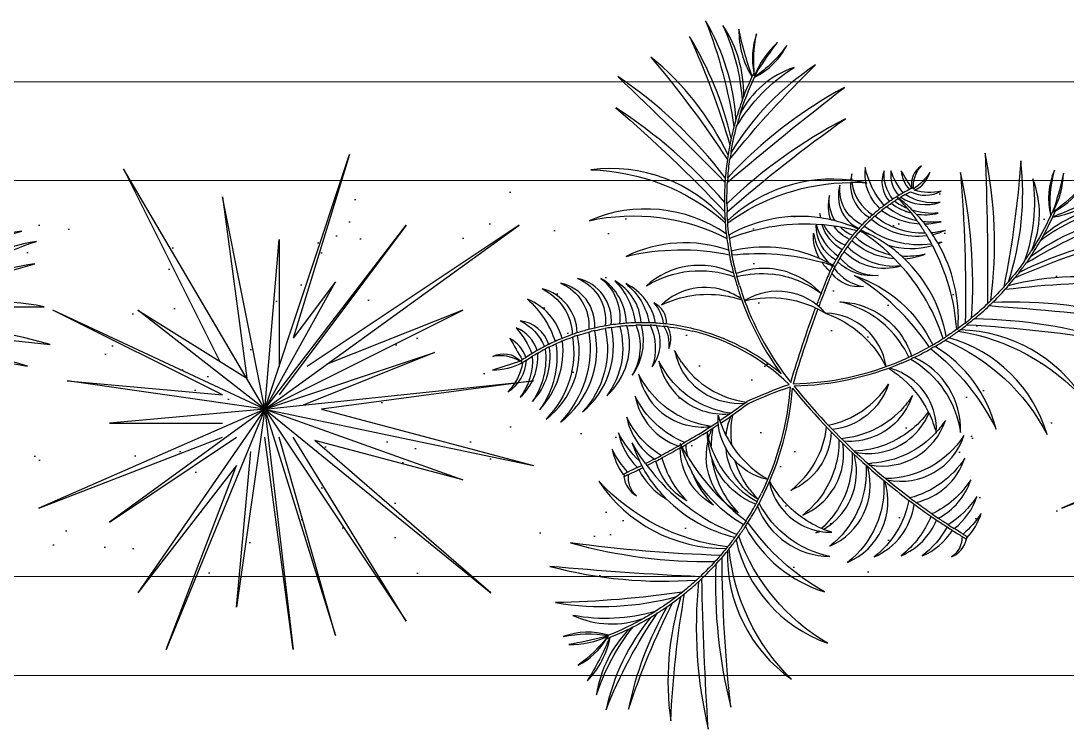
# Model space of a CAD drawing. Header units: millimetres. Extents: x 224.49 to 232.8, y 170.44 to 178.39.
# Drawn here: x 225.408 to 226.466, y 171.883 to 172.598 of the extents above; entities that cross this region are included whole.
import ezdxf

# ---------------------------------------------------------------- set-up
doc = ezdxf.new("R2010")
doc.units = ezdxf.units.MM
doc.layers.add('PRATO_erba', color=7, linetype='Continuous', true_color=0xa1c4ab)
doc.layers.add('PROIEZIONI', color=145, linetype='Continuous', lineweight=13)
doc.layers.add('VEGETAZIONE', color=94, linetype='Continuous')

msp = doc.modelspace()

# ---------------------------------------------------------------- hatches: boundary and pattern name
at = {"layer": 'PRATO_erba'}
h = msp.add_hatch(dxfattribs=at)
h.set_pattern_fill('AR-SAND', color=256, scale=0.003, angle=-90, style=0)
h.set_pattern_definition([(307.5, (224.75707, 172.43687), (0.146824, 0.0048), [0, -0.115824, 0, -0.12954, 0, -0.123825]), (277.5, (224.75707, 172.43687), (0.2150475, -0.134857), [0, -0.062484, 0, -0.104394, 0, -0.040005]), (237.5, (224.75707, 172.5306), (0.000431, -0.2372977), [0, -0.0381, 0, -0.13716, 0, -0.17907]), (227.5, (224.75707, 172.5306), (0.066879, -0.229067), [0, -0.01905, 0, -0.089916, 0, -0.10287])])
h.paths.add_polyline_path([(229.7871, 172.0369), (229.7871, 172.4369), (224.7571, 172.4369), (224.7571, 172.0369)])

# ---------------------------------------------------------------- linework, layer by layer
at = {"layer": 'PROIEZIONI'}
for p, q in [((224.6571, 172.5369), (229.8871, 172.5369)), ((224.7571, 172.4369), (229.7871, 172.4369)), ((224.7571, 172.0369), (229.7871, 172.0369)), ((224.6571, 171.9369), (229.8871, 171.9369))]:
    msp.add_line(p, q, dxfattribs=at)
at = {"layer": 'VEGETAZIONE'}
for p, q in [((225.6549, 172.2061), (225.7406, 172.4633)), ((225.7406, 172.4633), (225.6835, 172.2776)), ((225.6549, 172.2061), (225.512, 172.449)), ((225.512, 172.449), (225.6094, 172.2542)), ((225.6549, 172.2061), (225.612, 172.4204)), ((225.612, 172.4204), (225.6366, 172.2372)), ((225.6549, 172.2061), (225.9121, 172.3919)), ((225.6549, 172.2061), (225.7978, 172.3919)), ((225.7978, 172.3919), (225.6692, 172.2204)), ((225.9121, 172.3919), (225.6978, 172.249)), ((225.6549, 172.2061), (225.6692, 172.3776)), ((225.6692, 172.3776), (225.6692, 172.249)), ((225.6549, 172.2061), (225.7263, 172.3347)), ((225.7263, 172.3347), (225.6835, 172.2776)), ((225.6549, 172.2061), (225.4406, 172.3061)), ((225.4406, 172.3061), (225.4406, 172.3061)), ((225.612, 172.2204), (225.4406, 172.3061)), ((225.6549, 172.2061), (225.5263, 172.3061)), ((225.5263, 172.3061), (225.6366, 172.2372)), ((225.6549, 172.2061), (225.8549, 172.3061)), ((225.8549, 172.3061), (225.717, 172.251)), ((225.6549, 172.2061), (225.8263, 172.2633)), ((225.8263, 172.2633), (225.6937, 172.2102)), ((225.6549, 172.2061), (225.4549, 172.2347)), ((225.4549, 172.2347), (225.612, 172.2204)), ((225.6549, 172.2061), (225.9264, 172.2347)), ((225.9264, 172.2347), (225.712, 172.2061)), ((225.6549, 172.2061), (225.4263, 172.1061)), ((225.6549, 172.2061), (225.4977, 172.1918)), ((225.6549, 172.2061), (225.4977, 172.0918)), ((225.6549, 172.2061), (225.5263, 172.0204)), ((225.6549, 172.2061), (225.5549, 171.9632)), ((225.6549, 172.2061), (225.6263, 172.0061)), ((225.6549, 172.2061), (225.8835, 172.0204)), ((225.6549, 172.2061), (225.8549, 172.1347)), ((225.6549, 172.2061), (225.7263, 171.9775)), ((225.6549, 172.2061), (225.9264, 172.149)), ((225.6549, 172.2061), (225.7978, 171.9918)), ((225.6549, 172.2061), (225.6835, 171.9632)), ((225.712, 172.2061), (225.9264, 172.149)), ((226.6894, 172.2061), (226.4608, 172.1061)), ((225.4977, 172.1918), (225.612, 172.1918)), ((225.4263, 172.1061), (225.612, 172.1776)), ((225.4977, 172.0918), (225.6263, 172.1776)), ((225.6835, 171.9632), (225.6549, 172.1776)), ((225.7263, 171.9775), (225.6692, 172.1776)), ((225.7978, 171.9918), (225.6835, 172.1776)), ((225.8549, 172.1347), (225.7055, 172.1745)), ((225.8835, 172.0204), (225.7055, 172.1745)), ((226.4608, 172.1061), (226.6465, 172.1776)), ((225.6263, 172.0061), (225.6406, 172.1633)), ((225.6263, 172.149), (225.5263, 172.0204)), ((225.5549, 171.9632), (225.6263, 172.149))]:
    msp.add_line(p, q, dxfattribs=at)
for points in [[(226.2985, 172.2524, 0.008761), (226.308, 172.2566, -0.228296), (226.3582, 172.1825, 0.30667), (226.3114, 172.2582, 0.016073), (226.3282, 172.267, -0.111271), (226.3942, 172.1859, 0.196953), (226.3325, 172.2694, 0.010075), (226.3427, 172.2756, -0.174181), (226.4459, 172.1804, 0.2582), (226.3465, 172.2781, 0.009787), (226.356, 172.2847, -0.175168), (226.484, 172.2148, 0.249628), (226.3582, 172.2862, 0.007062), (226.3648, 172.2913, -0.026555), (226.5157, 172.2745, 0.070199), (226.3724, 172.2973, 0.016905), (226.3873, 172.3106, -0.011876), (226.5388, 172.296, 0.083846), (226.3905, 172.3137, 0.015718), (226.4034, 172.3271, -0.031946), (226.5326, 172.3344, 0.11194), (226.4065, 172.3307, 0.008888), (226.4133, 172.3387, -0.036883), (226.5231, 172.3777, 0.081452), (226.4174, 172.344, 0.009879), (226.4244, 172.3534, -0.057239), (226.5248, 172.4003, 0.118477), (226.4289, 172.3599, 0.017265), (226.4397, 172.3772, -0.090095), (226.5102, 172.4107, 0.156383), (226.4418, 172.381, 0.018041), (226.4515, 172.4, 0.144632), (226.4966, 172.4208, -0.03724), (226.4516, 172.4004, 0.005673), (226.4544, 172.4065, 0.137026), (226.4826, 172.4337, -0.07322), (226.4517, 172.4051, 0.11371), (226.4625, 172.4445, -0.016598), (226.4533, 172.4102, -0.007537), (226.4497, 172.4022, -0.091874), (226.4532, 172.4474, 0.164846), (226.4495, 172.4017, -0.034164), (226.4303, 172.3666, 0.198599), (226.4314, 172.4387, -0.116154), (226.4231, 172.356, -0.022934), (226.4067, 172.3348, 0.108995), (226.4193, 172.457, -0.031808), (226.4019, 172.3293, -0.015992), (226.389, 172.3158, 0.083632), (226.3831, 172.4646, -0.011872), (226.3856, 172.3125, -0.018411), (226.3695, 172.2982, 0.071243), (226.3582, 172.445, -0.026608), (226.363, 172.293, -0.007675), (226.3558, 172.2876, 0.145995), (226.3357, 172.3733, 0.012828), (226.3394, 172.3748, -0.011311), (226.3354, 172.3739, 0.016484), (226.33, 172.3825, 0.048154), (226.343, 172.3867, -0.044838), (226.3289, 172.3841, 0.018482), (226.3221, 172.3932, 0.057754), (226.3388, 172.3954, -0.061447), (226.3204, 172.3954, 0.017061), (226.3134, 172.4032, 0.101227), (226.3356, 172.4041, -0.102531), (226.3095, 172.4071, 0.029389), (226.2959, 172.419, -0.003222), (226.2978, 172.4201, 0.225947), (226.3377, 172.415, -0.181854), (226.3024, 172.4228, -0.008531), (226.3078, 172.4257, 0.247708), (226.3387, 172.4263, -0.143025), (226.3117, 172.4273, 0.219665), (226.3273, 172.4454, -0.099835), (226.3108, 172.4284, -0.21884), (226.3188, 172.4518, 0.315728), (226.309, 172.4291, -0.001312), (226.2983, 172.4469, 0.181035), (226.3068, 172.428, 0.00655), (226.3004, 172.4246, -0.089212), (226.2879, 172.4468, 0.223385), (226.2958, 172.4219, 0.00969), (226.2898, 172.4181, -0.181136), (226.281, 172.4468, 0.289028), (226.2865, 172.4159, 0.007628), (226.281, 172.4118, -0.125725), (226.262, 172.4502, 0.079591), (226.2624, 172.4347, 0.023263), (226.2483, 172.4372, -0.036773), (226.2483, 172.4437, 0.041452), (226.2471, 172.4373, 0.223184), (226.1227, 172.3963, -0.007675), (226.1223, 172.4053, -0.026608), (226.2418, 172.4993, 0.071243), (226.1221, 172.4136, -0.018411), (226.1226, 172.4352, -0.011872), (226.2408, 172.531, 0.083632), (226.123, 172.4399, -0.015992), (226.125, 172.4585, -0.031808), (226.2117, 172.5538, 0.108995), (226.1262, 172.4656, -0.022934), (226.1319, 172.4919, -0.116154), (226.19, 172.5513, 0.198599), (226.1354, 172.5042, -0.034164), (226.15, 172.5414, 0.164846), (226.1826, 172.5736, -0.091874), (226.1502, 172.5419, -0.005552), (226.153, 172.5477, -0.016458), (226.1732, 172.5765, 0.11371), (226.1499, 172.5429, -0.07322), (226.152, 172.5851, 0.137372), (226.1493, 172.5458, 0.003388), (226.1476, 172.5422, -0.03724), (226.1342, 172.5898, 0.144632), (226.1474, 172.5418, 0.018041), (226.139, 172.5222, 0.156383), (226.1179, 172.5937, -0.090095), (226.1375, 172.5182, 0.017265), (226.1312, 172.4988, 0.118477), (226.1005, 172.5983, -0.057239), (226.1291, 172.4912, 0.009879), (226.1264, 172.4798, 0.081452), (226.0842, 172.5824, -0.036883), (226.125, 172.4732, 0.008888), (226.1232, 172.4629, 0.11194), (226.045, 172.5618, -0.031946), (226.1225, 172.4582, 0.015718), (226.1204, 172.4397, 0.083846), (226.0116, 172.542, -0.011876), (226.1201, 172.4352, 0.016905), (226.1195, 172.4153, 0.070199), (226.0099, 172.5104, -0.026555), (226.1197, 172.4056, 0.007062), (226.1202, 172.3973, 0.249628), (225.9846, 172.4478, -0.175168), (226.1203, 172.3946, 0.009787), (226.1214, 172.3831, 0.2582), (225.9827, 172.3964, -0.174181), (226.122, 172.3786, 0.010075), (226.1238, 172.3668, 0.196953), (226.0201, 172.3604, -0.111271), (226.1246, 172.362, 0.016073), (226.1287, 172.3434, 0.30667), (226.0406, 172.3306, -0.228296), (226.1297, 172.3398, 0.008761), (226.1326, 172.3299, 0.022939)], [(226.1476, 172.5422, 0.000378), (226.1474, 172.5418, 0.34205)], [(226.1493, 172.5458, 0.010189), (226.1499, 172.5429, -0.07322)], [(226.1502, 172.5419, 0.000462), (226.15, 172.5414, -0.017284)], [(226.139, 172.5222, 0.003648), (226.1375, 172.5182, 0.34205)], [(226.1312, 172.4988, 0.006714), (226.1291, 172.4912, 0.34205)], [(226.1354, 172.5042, 0.010919), (226.1319, 172.4919, -0.017284)], [(226.1264, 172.4798, 0.005709), (226.125, 172.4732, 0.34205)], [(226.1262, 172.4656, 0.006188), (226.125, 172.4585, -0.017284)], [(226.1232, 172.4629, 0.004036), (226.1225, 172.4582, 0.34205)], [(226.1204, 172.4397, 0.003791), (226.1201, 172.4352, 0.34205)], [(226.123, 172.4399, 0.004048), (226.1226, 172.4352, -0.017284)], [(226.2485, 172.435, 0.001867), (226.2469, 172.435, 0.175567)], [(226.2471, 172.4373, -0.001977), (226.2483, 172.4372, 0.0174)], [(226.2624, 172.4347, -0.001729), (226.2634, 172.4344, 0.001174), (226.2624, 172.4345, 0.175567)], [(226.3024, 172.4228, 0.007421), (226.2978, 172.4201)], [(226.1195, 172.4153, 0.008209), (226.1197, 172.4056, 0.34205)], [(226.1221, 172.4136, 0.007125), (226.1223, 172.4053, -0.017284)], [(226.2917, 172.4163, 0.005519), (226.2884, 172.4141)], [(226.2959, 172.419, 0.002558), (226.2946, 172.4199, -0.001751), (226.2956, 172.4188)], [(226.2716, 172.401, 0.006328), (226.2682, 172.398)], [(226.2834, 172.4105, 0.0086), (226.2785, 172.4068)], [(226.3043, 172.4091, -0.007156), (226.3082, 172.4043)], [(226.3134, 172.4032, 0.00889), (226.3095, 172.4071, -0.001751)], [(226.4495, 172.4017, 0.000462), (226.4497, 172.4022, 0.296259)], [(226.4516, 172.4004, -0.000378), (226.4515, 172.4, 0.086941)], [(226.4517, 172.4051, 0.002523), (226.4533, 172.4102, -0.11371)], [(226.4544, 172.4065, -0.010528), (226.4517, 172.4051, 0.07322)], [(226.1202, 172.3973, 0.002276), (226.1203, 172.3946, 0.34205)], [(226.1227, 172.3963, 0.001743), (226.1229, 172.3943, -0.017284)], [(226.22, 172.3921, 0.002128), (226.2183, 172.3923, 0.15929)], [(226.2369, 172.3899, 0.007874), (226.2304, 172.3909, 0.15929)], [(226.261, 172.391, 0.007913), (226.2571, 172.3868, 0.002294)], [(226.3142, 172.3964, -0.004325), (226.3164, 172.3934)], [(226.3221, 172.3932, 0.004534), (226.3204, 172.3954, -0.001751)], [(225.3387, 172.3524, -0.090095), (225.4092, 172.3859, 0.156383), (225.3408, 172.3561, 0.018041)], [(226.1214, 172.3831, 0.003859), (226.122, 172.3786, 0.34205)], [(226.1241, 172.3819, 0.003104), (226.1246, 172.3783, -0.017284)], [(226.2516, 172.3804, 0.007554), (226.2482, 172.3762)], [(226.2571, 172.3868, 0.002294), (226.2561, 172.3856, 0.007554)], [(226.2673, 172.3822, 0.019311), (226.2571, 172.3868, 0.255482)], [(226.2842, 172.3721, 0.034379), (226.2673, 172.3822, 0.010152), (226.2592, 172.3847, -0.043508)], [(226.3227, 172.3837, -0.003128), (226.3241, 172.3815)], [(226.33, 172.3825, 0.003123), (226.3289, 172.3841, -0.001751)], [(226.4418, 172.381, -0.003648), (226.4397, 172.3772, 0.086941)], [(225.3235, 172.3286, -0.057239), (225.4239, 172.3755, 0.118477), (225.328, 172.3351, 0.017265)], [(226.3408, 172.2774, 0.115228), (226.2915, 172.358, -0.165702), (226.2482, 172.3762, 0.010075), (226.244, 172.3704, 0.223516), (226.2973, 172.3509, -0.274752), (226.2977, 172.3505, -0.277747), (226.2405, 172.3654, 0.010686), (226.2364, 172.3589, 0.235094), (226.2749, 172.3411, -0.227839), (226.2341, 172.3549, 0.007496), (226.2315, 172.3502), (226.2314, 172.35, 0.002637), (226.2305, 172.3484, 0.198541), (226.2603, 172.3298, -0.273693), (226.2281, 172.3434, 0.001461), (226.2256, 172.3372, -0.133271)], [(226.244, 172.3704, 0.008533), (226.2405, 172.3654)], [(226.329, 172.3728, -0.00192), (226.3298, 172.3713)], [(226.3357, 172.3733, 0.001072), (226.3354, 172.3739, -0.001751)], [(226.1238, 172.3668, 0.004157), (226.1246, 172.362, 0.34205)], [(226.1265, 172.366, 0.003647), (226.1272, 172.3618, -0.017284)], [(226.1272, 172.3618, -0.096704), (226.218, 172.3544, 0.065237), (226.2263, 172.3455, 0.000419), (226.2261, 172.3452), (226.2261, 172.3451, 0.001663), (226.2232, 172.338, 0.085344)], [(226.1852, 172.3439, 0.174599), (226.1314, 172.3431, -0.016348), (226.1272, 172.3618, -0.096704)], [(226.2155, 172.3585, -0.018916), (226.2248, 172.354, 0.004427)], [(226.2364, 172.3589, 0.006543), (226.2341, 172.3549)], [(226.2873, 172.3621, -0.007097), (226.2915, 172.358)], [(226.3015, 172.358, 0.006456), (226.2988, 172.3605, 0.010152)], [(226.4231, 172.356, 0.010919), (226.4303, 172.3666, 0.296259)], [(226.4289, 172.3599, -0.006714), (226.4244, 172.3534, 0.086941)], [(225.3123, 172.3139, -0.036883), (225.4222, 172.3528, 0.081452), (225.3165, 172.3192, 0.009879)], [(226.2272, 172.3516, 0.010093), (226.218, 172.3544, 0.111381)], [(226.2287, 172.3503, 0.007542), (226.2263, 172.3455)], [(226.2305, 172.3484, 0.006612), (226.2284, 172.3441, 0.000167), (226.2281, 172.3434)], [(226.2293, 172.3514, -0.004103), (226.2312, 172.3503, 0.002389), (226.2291, 172.351, 0.111381)], [(226.0889, 172.287, 0.032904), (226.061, 172.2921, 0.317856), (226.048, 172.3133, -0.182485), (226.0575, 172.2924, 0.008732), (226.05, 172.293, 0.237757), (226.0197, 172.333, -0.181755), (226.0435, 172.2933, 0.009722), (226.0352, 172.2934, 0.260759), (226.0086, 172.3356, -0.17378), (226.0293, 172.2933, 0.010192), (226.0205, 172.2928, 0.252617), (225.9947, 172.3382, -0.260535), (226.0135, 172.2922, 0.009886), (226.0051, 172.2911, 0.378858), (225.9709, 172.3381, -0.346761), (225.9988, 172.2901, 0.012354), (225.9884, 172.2879, 0.373521), (225.9538, 172.3333, -0.326048), (225.9824, 172.2865, 0.014119), (225.9707, 172.2831, 0.339397), (225.9351, 172.3276, -0.281611), (225.9657, 172.2814, 0.012773), (225.9554, 172.2775, 0.238874), (225.9204, 172.3171, -0.126845), (225.9485, 172.2745, 0.008463), (225.9419, 172.2714, 0.290901), (225.9129, 172.2954, -0.182356), (225.9377, 172.2693, 0.009727), (225.9303, 172.2653, 0.225145), (225.9089, 172.2882, -0.089929), (225.9248, 172.262, 0.008098), (225.9189, 172.2583, 0.181535), (225.9027, 172.2775, -0.001325), (225.9151, 172.2558, 0.002449), (225.9134, 172.2546, 0.34205)], [(226.1287, 172.3434, 0.003177), (226.1297, 172.3398, 0.34205)], [(226.1314, 172.3431, 0.002616), (226.1322, 172.3402, -0.017284)], [(226.1348, 172.3311, -0.008097), (226.1322, 172.3402, -0.087635), (226.168, 172.3423)], [(226.1852, 172.3439, -0.126631), (226.2182, 172.3221, 0.13356), (226.168, 172.3423, 0.223815)], [(226.2256, 172.3372, 0.003303), (226.22, 172.3231), (226.2199, 172.3227, 0.003031), (226.2149, 172.3098)], [(226.2232, 172.338, 0.003276), (226.2177, 172.3241), (226.2175, 172.3237, 0.000136), (226.2173, 172.3231)], [(226.2743, 172.3032, -0.180095), (226.3087, 172.2597, 0.017102), (226.3265, 172.2689, 0.111381), (226.2508, 172.3411, -0.201249), (226.3302, 172.271, 0.010644), (226.3408, 172.2774, 0.115228)], [(226.4174, 172.344, -0.005709), (226.4133, 172.3387, 0.086941)], [(226.1237, 172.3244, 0.294809), (226.0558, 172.3113, -0.150745), (226.1187, 172.3209, 0.100395)], [(226.1326, 172.3299, 0.011195), (226.1367, 172.3173, 0.34205)], [(226.1348, 172.3311, 0.01382), (226.14, 172.3157, -0.017284)], [(226.4019, 172.3293, 0.006188), (226.4067, 172.3348, 0.296259)], [(226.4065, 172.3307, -0.004036), (226.4034, 172.3271, 0.086941)], [(226.137, 172.3165, 0.07228), (226.177, 172.2416, 0.116598), (226.0889, 172.287, 0.34205)], [(226.1187, 172.3209, -0.043602), (226.137, 172.3165)], [(226.1367, 172.3173, 0.058472), (226.1237, 172.3244, -0.195633)], [(226.1367, 172.3173, 0.000734), (226.137, 172.3165, 0.34205)], [(226.14, 172.3156, -0.198813), (226.2217, 172.303, 0.3682), (226.14, 172.3157, 0.3682)], [(226.14, 172.3157, 0.000079), (226.14, 172.3156, -0.017284)], [(226.14, 172.3156, 0.081515), (226.1867, 172.2331, -0.017284), (226.2117, 172.3084)], [(226.3856, 172.3125, 0.004048), (226.389, 172.3158, 0.296259)], [(225.3024, 172.3023, -0.031946), (225.4316, 172.3095, 0.11194), (225.3056, 172.3058, 0.008888)], [(226.214, 172.3073, 0.017381), (226.1889, 172.2317, 0.096116), (226.298, 172.2549, 0.296259)], [(226.285, 172.288, 0.137722), (226.2361, 172.3146, -0.127824), (226.2743, 172.3032)], [(226.3905, 172.3137, -0.003791), (226.3873, 172.3106, 0.086941)], [(226.283, 172.2491, 0.361519), (226.222, 172.3031), (226.2225, 172.3026, -0.193822), (226.2829, 172.249)], [(226.363, 172.293, 0.007125), (226.3695, 172.2982, 0.296259)], [(226.3724, 172.2973, -0.008209), (226.3648, 172.2913, 0.086941)], [(225.2864, 172.2858, -0.011876), (225.4379, 172.2712, 0.083846), (225.2896, 172.2889, 0.015718)], [(225.9126, 172.2544, 0.196497), (225.8855, 172.2592, -0.339351), (225.9133, 172.2547, -0.001093), (225.9134, 172.2546), (225.8851, 172.2454, 0.109533), (225.915, 172.2527, -0.000646), (225.9155, 172.253, -0.146881), (225.9006, 172.2235, 0.249702), (225.9193, 172.2556, -0.008474), (225.9253, 172.2594, -0.182999), (225.913, 172.218, 0.227209), (225.9308, 172.2627, -0.010091), (225.9383, 172.2668, -0.182927), (225.9255, 172.2138, 0.229826), (225.9425, 172.2689, -0.008605), (225.9491, 172.272, -0.199295), (225.9326, 172.2055, 0.221467), (225.9558, 172.2749, -0.01266), (225.9659, 172.2788, -0.241086), (225.9392, 172.196, 0.288134), (225.971, 172.2805, -0.014047), (225.9825, 172.2839, -0.231299), (225.9537, 172.1928, 0.289254), (225.9885, 172.2854, -0.012414), (225.9989, 172.2875, -0.248707), (225.9762, 172.2033, 0.280333), (226.0052, 172.2886, -0.010048), (226.0137, 172.2897, -0.231558), (226.0007, 172.2196, 0.285972), (226.0209, 172.2903, -0.010639), (226.03, 172.2908, -0.236286), (226.0262, 172.2402, 0.228942), (226.0356, 172.2909, -0.010354), (226.0444, 172.2908, -0.199826), (226.0465, 172.2488, 0.275871), (226.0509, 172.2905, -0.008857), (226.0584, 172.2898, -0.154321), (226.0633, 172.2674, 0.258261), (226.0619, 172.2894, -0.030774), (226.0876, 172.2848, 0.073569)], [(225.9884, 172.2879, 0.00709), (225.9824, 172.2865, 0.34205)], [(225.9885, 172.2854, 0.007289), (225.9825, 172.2839, 0.358744)], [(226.0051, 172.2911, 0.007389), (225.9988, 172.2901, 0.34205)], [(226.0052, 172.2886, 0.007547), (225.9989, 172.2875, 0.358744)], [(226.0205, 172.2928, 0.008187), (226.0135, 172.2922, 0.34205)], [(226.0209, 172.2903, 0.008521), (226.0137, 172.2897, 0.358744)], [(226.0352, 172.2934, 0.006784), (226.0293, 172.2933, 0.34205)], [(226.0356, 172.2909, 0.006573), (226.03, 172.2908, 0.358744)], [(226.05, 172.293, 0.007551), (226.0435, 172.2933, 0.34205)], [(226.0509, 172.2905, 0.007642), (226.0444, 172.2908, 0.358744)], [(226.061, 172.2921, 0.004064), (226.0575, 172.2924, 0.34205)], [(226.0619, 172.2894, 0.004076), (226.0584, 172.2898, 0.358744)], [(226.1148, 172.1944, 0.01255), (226.1424, 172.2139), (226.1427, 172.214, -0.023023), (226.1849, 172.231, 0.13279), (226.0876, 172.2848, 0.358744)], [(226.3061, 172.2585, 0.088511), (226.285, 172.288, -0.078713)], [(226.3541, 172.2864, 0.001743), (226.3558, 172.2876, 0.296259)], [(226.3582, 172.2862, -0.002276), (226.356, 172.2847, 0.086941)], [(225.9554, 172.2775, 0.008676), (225.9485, 172.2745, 0.34205)], [(225.9558, 172.2749, 0.008601), (225.9491, 172.272, 0.358744)], [(225.9707, 172.2831, 0.006196), (225.9657, 172.2814, 0.34205)], [(225.971, 172.2805, 0.006309), (225.9659, 172.2788, 0.358744)], [(226.3408, 172.2774, 0.003104), (226.3439, 172.2794, 0.296259)], [(226.3465, 172.2781, -0.003859), (226.3427, 172.2756, 0.086941)], [(225.2639, 172.2664, -0.026555), (225.4147, 172.2496, 0.070199), (225.2715, 172.2725, 0.016905)], [(225.9303, 172.2653, 0.007423), (225.9248, 172.262, 0.34205)], [(225.9419, 172.2714, 0.005521), (225.9377, 172.2693, 0.34205)], [(225.9425, 172.2689, 0.005504), (225.9383, 172.2668, 0.358744)], [(226.0762, 172.2536, -0.036015), (226.0692, 172.2654, 0.068238), (226.0752, 172.2482, 0.047136)], [(226.3265, 172.2689, 0.003647), (226.3302, 172.271, 0.296259)], [(226.3325, 172.2694, -0.004157), (226.3282, 172.267, 0.086941)], [(225.915, 172.2527, 0.027335), (225.9134, 172.2546, -0.217634)], [(225.9189, 172.2583, 0.00522), (225.9151, 172.2558, 0.34205)], [(225.9193, 172.2556, 0.005357), (225.9155, 172.253, 0.358744)], [(225.9308, 172.2627, 0.007412), (225.9253, 172.2594, 0.358744)], [(226.0738, 172.2269, -0.091), (226.0533, 172.2546, 0.163378), (226.0745, 172.2176, 0.047115)], [(226.0762, 172.2536, 0.209929), (226.1414, 172.2131, 0.247818)], [(226.2985, 172.2524, -0.094945), (226.1899, 172.2292, 0.041167), (226.2666, 172.1493, 0.086941)], [(226.298, 172.2549, 0.007571), (226.3061, 172.2585, 0.088511)], [(226.3061, 172.2585, 0.002388), (226.3087, 172.2597, 0.296259)], [(226.3114, 172.2582, -0.003177), (226.308, 172.2566, 0.086941)], [(226.1395, 172.2117, -0.301093), (226.0752, 172.2482, 0.247818)], [(226.2629, 172.1459, -0.239912), (226.226, 172.0675, 0.377655), (226.2644, 172.1473, 0.00101), (226.2648, 172.1476, 0.007709), (226.2806, 172.134, -0.252386), (226.244, 172.0512, 0.386946), (226.2818, 172.1331, 0.011413), (226.306, 172.1139, -0.181744), (226.2709, 172.0567, 0.267567), (226.3113, 172.1101, 0.007749), (226.3283, 172.0979, -0.133418), (226.2982, 172.0579, 0.197101), (226.334, 172.094, 0.004676), (226.3446, 172.087, -0.102074), (226.3195, 172.0577, 0.152625), (226.35, 172.0835, 0.004284), (226.3599, 172.0774, -0.251353), (226.3492, 172.0567, 0.229983), (226.3644, 172.0746, -0.014727), (226.3647, 172.0759, 0.108264), (226.3792, 172.1007, -0.073333), (226.3608, 172.0798, -0.003954), (226.3518, 172.0854, 0.152286), (226.3749, 172.1179, -0.108204), (226.3458, 172.0892, -0.004457), (226.3358, 172.0958, 0.196503), (226.3686, 172.1345, -0.139054), (226.3294, 172.1002, -0.007436), (226.3131, 172.1118, 0.266584), (226.3626, 172.1565, -0.185699), (226.3071, 172.1163, -0.010962), (226.2839, 172.1346, 0.384218), (226.3617, 172.1793, -0.251822), (226.2824, 172.1358, -0.007733), (226.2666, 172.1493, 0.00108), (226.2669, 172.1497, 0.37654), (226.343, 172.1947, -0.039649), (226.3338, 172.1828, 0.290155), (226.3001, 172.2421, 0.022939)], [(226.2854, 172.2473, -0.043602), (226.3006, 172.2361, 0.294809)], [(226.3001, 172.2421, 0.058472), (226.2863, 172.2476, 0.359478)], [(226.0789, 172.1967, -0.173161), (226.0328, 172.2415, 0.285814), (226.0813, 172.1898, 0.031249)], [(226.2246, 172.1898, 0.200478), (226.2853, 172.2313, -0.295535), (226.2287, 172.1855)], [(226.3006, 172.2361, -0.096277), (226.3257, 172.2034, -0.142028), (226.2837, 172.1707, 0.058444)], [(226.0738, 172.2269, 0.155297), (226.1262, 172.2022, 0.249828)], [(226.1157, 172.1919, 0.012738), (226.1438, 172.2118, -0.023021), (226.1859, 172.2286, -0.095948), (226.1569, 172.1211)], [(226.1594, 172.1204, 0.094428), (226.1883, 172.2272, 0.040866), (226.2648, 172.1476)], [(226.0872, 172.1769, -0.003274), (226.0796, 172.1724, -0.185699), (226.0293, 172.219, 0.266584), (226.0731, 172.1687, -0.007436), (226.0556, 172.1591, -0.139054), (226.0207, 172.1978, 0.196503), (226.0487, 172.1555, -0.003728), (226.0397, 172.151, -0.030052), (226.0263, 172.172, 0.034089), (226.0336, 172.1539, -0.093143), (226.0125, 172.1821, 0.152286), (226.0316, 172.1471, -0.003954), (226.0219, 172.1425, -0.073333), (226.0061, 172.1655, 0.103416), (226.0169, 172.1402, -0.675485), (226.0178, 172.1379, 0.229983), (226.0308, 172.1183, -0.251353), (226.0226, 172.1401, 0.004284), (226.0331, 172.145, 0.154749), (226.0608, 172.1155, 0.140718), (226.1301, 172.0766, -0.010568), (226.1226, 172.0668, -0.175567), (225.9924, 172.1332, 0.25167), (226.1213, 172.0652, -0.007675), (226.1155, 172.0583, -0.026608), (225.964, 172.071, 0.071243), (226.11, 172.052, -0.018411), (226.0949, 172.0367, -0.011872), (225.9431, 172.0472, 0.083632), (226.0914, 172.0334, -0.015992), (226.0772, 172.0212, -0.031808), (225.9488, 172.0106, 0.108995), (226.0715, 172.0168, -0.022934), (226.0494, 172.0015, -0.116154), (225.9664, 171.9976, 0.198599), (226.0384, 171.9949, -0.034164), (226.0024, 171.9776, 0.164846), (225.9566, 171.9763, -0.091874), (226.0019, 171.9774, -0.004117), (225.9974, 171.9757, -0.016919), (225.9621, 171.9681, 0.11371), (226.002, 171.9768, -0.07322), (225.9718, 171.9474, 0.136761), (226.0004, 171.9741, 0.00291), (226.0036, 171.9754, -0.03724), (225.9809, 171.9315, 0.144632), (226.004, 171.9755, 0.018041), (226.0235, 171.9842, 0.156383), (225.9902, 171.9175, -0.090095), (226.0273, 171.9861, 0.017265), (226.0452, 171.9959, 0.118477), (225.9998, 171.9023, -0.057239), (226.052, 172.0001, 0.009879), (226.0617, 172.0065, 0.081452), (226.0225, 171.9028, -0.036883), (226.0672, 172.0104, 0.008888), (226.0756, 172.0168, 0.11194), (226.0653, 171.8911, -0.031946), (226.0793, 172.0197, 0.015718), (226.0934, 172.0318, 0.083846), (226.1032, 171.8828, -0.011876), (226.0967, 172.0349, 0.016905), (226.1107, 172.0491, 0.070199), (226.126, 171.9048, -0.026555), (226.1172, 172.0563, 0.007062), (226.1225, 172.0627, 0.249628), (226.1872, 171.9332, -0.175168), (226.1242, 172.0648, 0.009787), (226.1313, 172.0739, 0.2582), (226.2236, 171.9696, -0.174181), (226.134, 172.0776, 0.010075), (226.1407, 172.0874, 0.196953), (226.2208, 172.0214, -0.111271), (226.1433, 172.0916, 0.016073), (226.153, 172.1079, 0.30667), (226.2262, 172.0572, -0.228296), (226.1547, 172.1112, 0.008761), (226.1594, 172.1204, 0.022939)], [(226.1244, 172.2009, -0.204558), (226.0745, 172.2176, 0.249828)], [(226.2949, 172.1947, 0.109806), (226.3097, 172.2197, -0.050161), (226.2978, 172.2048, 0.069557)], [(226.1633, 172.1349, -0.363818), (226.1131, 172.1998, 0.196473), (226.1634, 172.1353, 0.196473)], [(226.2376, 172.1765, 0.179749), (226.2978, 172.2048, -0.347789)], [(226.2781, 172.1625, 0.246361), (226.3264, 172.2019, -0.048035), (226.3335, 172.1825, -0.195329), (226.2687, 172.1515, 0.032147)], [(226.3257, 172.2034, -0.003736), (226.3264, 172.2019, 0.294809)], [(226.0789, 172.1967, 0.075374), (226.1064, 172.1889, 0.251822)], [(226.1048, 172.1879, -0.088667), (226.0813, 172.1898, 0.251822)], [(226.2949, 172.1947, -0.229229), (226.2404, 172.1737)], [(226.1246, 172.1358, -0.129352), (226.1023, 172.1826, 0.431375), (226.1021, 172.1825, 0.119795), (226.1109, 172.1465)], [(226.2276, 172.1831, -0.290683), (226.1867, 172.124, 0.200061), (226.2229, 172.1879, 0.204545)], [(226.3335, 172.1825, -0.001903), (226.3337, 172.1817, 0.004287), (226.3338, 172.1828, 0.359478)], [(226.0731, 172.1687, 0.000772), (226.075, 172.1698), (226.0752, 172.1699)], [(226.0819, 172.1589, -0.014945), (226.0748, 172.1713, 0.056899), (226.0866, 172.1425, 0.197286)], [(226.0884, 172.1747, -0.003436), (226.0804, 172.17, 0.029333), (226.0819, 172.1589, 0.094066), (226.1414, 172.0931, 0.016631), (226.1512, 172.1099, -0.1786)], [(226.1026, 172.1732, 0.062421), (226.1011, 172.1566, -0.163076)], [(226.2199, 172.1218, 0.148044), (226.2357, 172.1748, 0.236606)], [(226.2388, 172.1717, -0.183268), (226.2295, 172.1251, 0.232701)], [(226.2506, 172.164, 0.089256), (226.2837, 172.1707, 0.239259)], [(226.0412, 172.149, 0.140523), (226.1322, 172.0795, 0.010124), (226.1389, 172.0893, -0.138829), (226.0866, 172.1425, 0.106077), (226.1085, 172.109, -0.267567), (226.0748, 172.1668, -0.007749), (226.0564, 172.1567, 0.133418), (226.0815, 172.1134, -0.197101), (226.0502, 172.1535, -0.003808), (226.041, 172.1489)], [(226.0487, 172.1555, 0.002878), (226.0556, 172.1591)], [(226.1208, 172.1668, 0.160202), (226.1367, 172.1288, 0.366572)], [(226.2463, 172.1336, 0.075449), (226.2489, 172.1621, 0.232803)], [(226.2529, 172.1379, 0.085229), (226.2506, 172.1605, 0.351414)], [(226.2523, 172.1624, 0.097476), (226.2781, 172.1625, 0.362473)], [(226.0608, 172.1155, -0.082287), (226.0336, 172.1539, 0.030096)], [(226.0397, 172.151, 0.003081), (226.0412, 172.149, 0.176085)], [(226.1081, 172.1491, 0.144874), (226.1336, 172.1013, -0.254884), (226.1011, 172.1566, -0.048866)], [(226.1081, 172.1491, -0.017782), (226.107, 172.1558)], [(226.1512, 172.1099, -0.1786), (226.1109, 172.1465, -0.008554)], [(226.1449, 172.1251, -0.086364), (226.1304, 172.1535)], [(226.2627, 172.1494, -0.009368), (226.2629, 172.1459, 0.377655)], [(226.2644, 172.1473, 0.003168), (226.2642, 172.1481, 0.391787)], [(226.266, 172.1499, 0.003602), (226.2669, 172.1497, -0.039649)], [(226.1245, 172.1359, 0.090284), (226.1527, 172.1126, 0.008097), (226.1569, 172.1211, -0.027842)], [(226.1696, 172.1184, 0.237435), (226.2147, 172.0829, -0.008495), (226.2121, 172.0809, 0.01585), (226.216, 172.0826, 0.048298), (226.2282, 172.0816, -0.020925), (226.2197, 172.0846, 0.248521), (226.2529, 172.1379, 0.02818)], [(226.2824, 172.1358, 0.00072), (226.2839, 172.1346, 0.086941)], [(226.1448, 172.1252, 0.035297), (226.1534, 172.1153, -0.366572), (226.1533, 172.1151, -0.08219), (226.1367, 172.1288, -0.031169)], [(226.1649, 172.1325, 0.058472), (226.1696, 172.1184, -0.020925)], [(226.1757, 172.1176, -0.043602), (226.1653, 172.1333, 0.369533)], [(226.2463, 172.1336, -0.14981), (226.2177, 172.0855, -0.124183), (226.1757, 172.1176, 0.098921)], [(226.2806, 172.134, 0.000569), (226.2818, 172.1331)], [(226.2199, 172.1218, -0.081837), (226.1988, 172.099, 0.153952), (226.2295, 172.1251, 0.041473)], [(226.3071, 172.1163, 0.002758), (226.3131, 172.1118, 0.086941)], [(226.1527, 172.1126, -0.002616), (226.1512, 172.1099)], [(226.153, 172.1079, 0.003177), (226.1547, 172.1112, 0.040866)], [(226.306, 172.1139, 0.002406), (226.3113, 172.1101)], [(226.3283, 172.0979, 0.002559), (226.334, 172.094)], [(226.3294, 172.1002, 0.002878), (226.3358, 172.0958, 0.086941)], [(226.1414, 172.0931, -0.003885), (226.1389, 172.0893)], [(226.1407, 172.0874, 0.004157), (226.1433, 172.0916, 0.040866)], [(226.2197, 172.0846, -0.005146), (226.2177, 172.0855, 0.369533)], [(226.3446, 172.087, 0.00239), (226.35, 172.0835)], [(226.3458, 172.0892, 0.002622), (226.3518, 172.0854, 0.086941)], [(226.1322, 172.0795, -0.003104), (226.1301, 172.0766)], [(226.1313, 172.0739, 0.003859), (226.134, 172.0776, 0.040866)], [(226.2147, 172.0829, 0.005309), (226.216, 172.0826, -0.020925)], [(226.3599, 172.0774, 0.001961), (226.3644, 172.0746)], [(226.3608, 172.0798, 0.00206), (226.3656, 172.0769, 0.086941)], [(226.1226, 172.0668, -0.001743), (226.1213, 172.0652)], [(226.1225, 172.0627, 0.002276), (226.1242, 172.0648, 0.040866)], [(226.1155, 172.0583, -0.007125), (226.11, 172.052)], [(226.1107, 172.0491, 0.008209), (226.1172, 172.0563, 0.040866)], [(226.0949, 172.0367, -0.004048), (226.0914, 172.0334)], [(226.0934, 172.0318, 0.003791), (226.0967, 172.0349, 0.040866)], [(226.0772, 172.0212, -0.006188), (226.0715, 172.0168)], [(226.0756, 172.0168, 0.004036), (226.0793, 172.0197, 0.040866)], [(226.0617, 172.0065, 0.005709), (226.0672, 172.0104, 0.040866)], [(226.0494, 172.0015, -0.010919), (226.0384, 171.9949)], [(226.0452, 171.9959, 0.006714), (226.052, 172.0001, 0.040866)], [(226.0024, 171.9776, -0.000462), (226.0019, 171.9774)], [(226.0235, 171.9842, 0.003648), (226.0273, 171.9861, 0.040866)], [(226.0036, 171.9754, 0.000378), (226.004, 171.9755, 0.040866)]]:
    msp.add_lwpolyline(points, format="xyb", dxfattribs=at)
for points in [[(226.2165, 172.3993, 0.16797), (226.1241, 172.3819, -0.010568), (226.1229, 172.3943, -0.155772), (226.2469, 172.435, 0.275998), (226.2661, 172.3995, 0.014133), (226.2588, 172.3923, -0.324541), (226.2364, 172.4324, 0.371884), (226.2553, 172.3885, 0.000895), (226.2549, 172.388, 0.042814), (226.2317, 172.3962, -0.179613), (226.2259, 172.4218, 0.171025), (226.227, 172.3974, 0.01758), (226.2171, 172.3992, -0.026095), (226.2161, 172.4036, 0.023285)], [(226.2768, 172.4087, -0.154716), (226.2624, 172.4345, 0.016225), (226.2485, 172.435, 0.227894), (226.2694, 172.4025, -0.012327)], [(226.3142, 172.3964, -0.114415), (226.2834, 172.4105, -0.008615), (226.2884, 172.4141, 0.100649), (226.3082, 172.4043, -0.011597)], [(226.2956, 172.4188, 0.006549), (226.2917, 172.4163, 0.056536), (226.3043, 172.4091, 0.015222)], [(226.2716, 172.401, -0.01269), (226.2785, 172.4068, 0.140639), (226.3164, 172.3934, -0.013396), (226.3227, 172.3837, -0.173266)], [(226.2183, 172.3923, 0.115579), (226.1246, 172.3783, 0.010644), (226.1265, 172.366, -0.167673), (226.2155, 172.3585, -0.142219), (226.2096, 172.3839, 0.155825), (226.2248, 172.354, -0.009453), (226.2293, 172.3514, -0.007959), (226.2321, 172.3565, -0.262459), (226.2124, 172.3917, -0.877804), (226.2126, 172.3917, 0.174709), (226.2346, 172.3607, -0.010156), (226.2385, 172.367, -0.181292)], [(226.2304, 172.3909, 0.0126), (226.22, 172.3921, 0.179793), (226.2418, 172.3718, -0.009882), (226.2461, 172.3776, -0.14276)], [(226.2533, 172.3863, 0.020296), (226.2369, 172.3899, 0.100431), (226.2494, 172.3817, -0.0083)], [(226.261, 172.391, -0.014048), (226.2682, 172.398, 0.213683), (226.3241, 172.3815, -0.011603), (226.329, 172.3728, -0.200309)], [(226.2561, 172.3856, 0.00954), (226.2516, 172.3804, 0.130425), (226.2873, 172.3621, 0.043508), (226.2592, 172.3847, 0.003944)], [(226.3439, 172.2794, 0.158963), (226.3015, 172.358, 0.074113), (226.3225, 172.3626, -0.076439), (226.2988, 172.3605, 0.032369), (226.2842, 172.3721, 0.149616), (226.3298, 172.3713, -0.104074), (226.3541, 172.2864, -0.010568)], [(226.2291, 172.351, 0.002037), (226.2272, 172.3516, 0.0089), (226.2287, 172.3503, -0.001059)]]:
    msp.add_lwpolyline(points, format="xyb", close=True, dxfattribs=at)
for centre, radius, start, end in [((226.6007, 172.256), 0.5344, 146.9078, 147.518), ((226.3895, 172.2668), 0.1812, 119.4481, 121.151), ((226.3406, 172.3617), 0.0745, 115.176, 117.0579), ((226.309, 172.4291), 0, 64.0795, 64.0795), ((226.3548, 172.3089), 0.1266, 125.6415, 128.0232), ((226.3895, 172.2668), 0.1812, 123.3718, 124.641), ((226.3895, 172.2668), 0.1812, 131.5066, 132.9259), ((226.1955, 172.257), 0.1439, 81.3636, 81.5834), ((226.1955, 172.257), 0.1439, 75.4311, 77.3349), ((226.3895, 172.2668), 0.1812, 136.1648, 137.7863), ((226.3895, 172.2668), 0.1812, 140.6196, 142.3078), ((226.3895, 172.2668), 0.1812, 137.9914, 138.7175), ((226.3895, 172.2668), 0.1812, 144.5725, 146.4372), ((226.3895, 172.2668), 0.1812, 148.7646, 150.3214), ((227.2878, 171.9088), 1.1479, 158.8552, 159.4623), ((226.2214, 172.1823), 0.0955, 169.256, 187.5534), ((225.7408, 172.7549), 0.6738, 300.9318, 303.5464), ((225.7408, 172.7549), 0.6763, 300.9237, 303.4294), ((226.1876, 172.1726), 0.067, 156.802, 173.8175), ((226.1678, 172.1585), 0.067, 155.6704, 163.4773), ((226.2016, 172.1682), 0.0955, 168.7075, 179.7584), ((226.1872, 172.2304), 0.0826, 214.3604, 216.8351), ((225.7408, 172.7549), 0.6738, 299.7761, 300.1814), ((225.7408, 172.7549), 0.6763, 299.7736, 300.1363), ((225.7408, 172.7549), 0.6763, 299.5848, 299.7023), ((225.7408, 172.7549), 0.6738, 295.5633, 295.9846), ((225.7408, 172.7549), 0.6763, 295.6031, 295.9846), ((225.7408, 172.7549), 0.6763, 297.2224, 297.8089), ((226.2629, 172.2467), 0.0955, 270.8891, 273.4661), ((225.7408, 172.7549), 0.6738, 294.1849, 294.6572), ((225.7408, 172.7549), 0.6763, 294.1718, 294.6212), ((225.8681, 172.4941), 0.5344, 284.0114, 284.5161), ((225.9382, 172.0121), 0.0729, 328.5388, 331.0113)]:
    msp.add_arc(centre, radius, start, end, dxfattribs=at)

doc.saveas('drawing.dxf')
